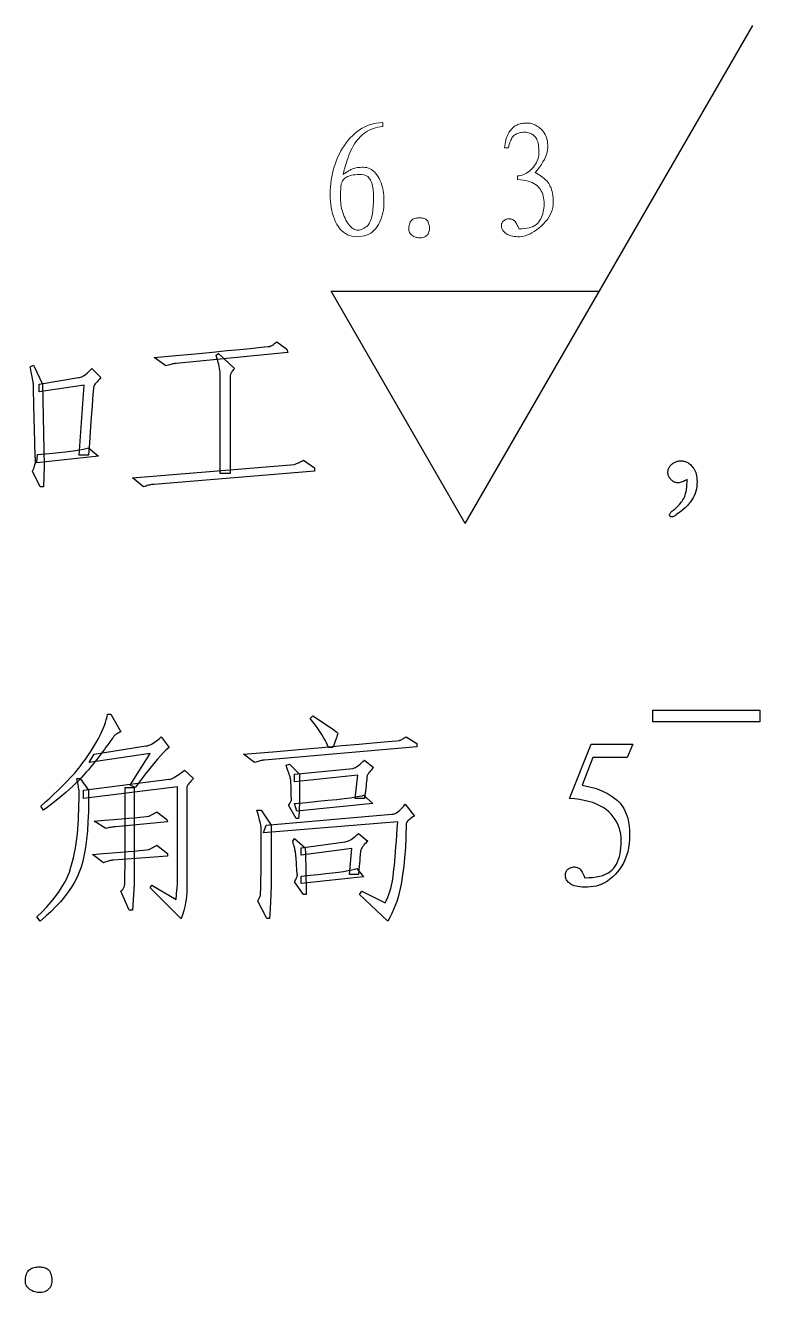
# Model space of a CAD drawing. Extents: x 0 to 420, y 0 to 297.
# Drawn here: x 281.68 to 297.16, y 119.91 to 146.61 of the extents above; entities that cross this region are included whole.
import ezdxf

# ---------------------------------------------------------------- set-up
doc = ezdxf.new("R2010")
doc.units = 0

msp = doc.modelspace()

# ---------------------------------------------------------------- linework, layer by layer
at = {"color": 6, "lineweight": 25, "ltscale": 0.303109}
msp.add_line((290.954, 136.114), (297.016, 146.614), dxfattribs=at)
at = {"color": 6, "lineweight": 25, "ltscale": 0.141451}
for p, q in [((290.954, 136.114), (288.125, 141.014)), ((288.125, 141.014), (293.783, 141.014))]:
    msp.add_line(p, q, dxfattribs=at)
at = {"color": 6, "lineweight": 5}
for points in [[(289.116, 143.424), (289.139, 143.383), (289.16, 143.34), (289.179, 143.294), (289.195, 143.246), (289.208, 143.195), (289.219, 143.142), (289.228, 143.086), (289.234, 143.028), (289.238, 142.968), (289.239, 142.905), (289.238, 142.842), (289.233, 142.781), (289.226, 142.722), (289.216, 142.665), (289.203, 142.611), (289.187, 142.559), (289.169, 142.508), (289.147, 142.461), (289.123, 142.415), (289.096, 142.372), (289.065, 142.331), (289.033, 142.295), (288.997, 142.263), (288.959, 142.236), (288.918, 142.213), (288.874, 142.193), (288.828, 142.179), (288.778, 142.168), (288.726, 142.162), (288.672, 142.16), (288.617, 142.162), (288.565, 142.17), (288.516, 142.183), (288.469, 142.201), (288.426, 142.225), (288.385, 142.253), (288.346, 142.287), (288.311, 142.326), (288.278, 142.37), (288.248, 142.419), (288.221, 142.472), (288.196, 142.528), (288.175, 142.586), (288.156, 142.646), (288.14, 142.708), (288.127, 142.773), (288.117, 142.84), (288.11, 142.909), (288.106, 142.981), (288.104, 143.055), (288.106, 143.13), (288.11, 143.204), (288.117, 143.278), (288.126, 143.35), (288.139, 143.423), (288.154, 143.494), (288.171, 143.565), (288.192, 143.635), (288.215, 143.704), (288.241, 143.773), (288.27, 143.84), (288.3, 143.905), (288.333, 143.967), (288.368, 144.027), (288.405, 144.084), (288.444, 144.139), (288.486, 144.191), (288.53, 144.241), (288.576, 144.288), (288.624, 144.333), (288.674, 144.375), (288.726, 144.413), (288.78, 144.446), (288.836, 144.476), (288.894, 144.501), (288.954, 144.522), (289.015, 144.539), (289.079, 144.552), (289.144, 144.561), (289.212, 144.566), (289.212, 144.484), (289.161, 144.477), (289.111, 144.468), (289.063, 144.456), (289.017, 144.441), (288.973, 144.424), (288.93, 144.404), (288.888, 144.382), (288.849, 144.357), (288.811, 144.329), (288.774, 144.299), (288.74, 144.267), (288.706, 144.232), (288.675, 144.195), (288.645, 144.156), (288.617, 144.115), (288.591, 144.071), (288.566, 144.026), (288.542, 143.978), (288.521, 143.928), (288.501, 143.875), (288.482, 143.823), (288.465, 143.774), (288.45, 143.727), (288.435, 143.683), (288.422, 143.641), (288.411, 143.602), (288.4, 143.566), (288.391, 143.532), (288.384, 143.501), (288.378, 143.472), (288.394, 143.483), (288.411, 143.494), (288.427, 143.504), (288.443, 143.515), (288.46, 143.525), (288.476, 143.535), (288.493, 143.545), (288.509, 143.555), (288.525, 143.565), (288.542, 143.575), (288.559, 143.584), (288.579, 143.592), (288.6, 143.599), (288.624, 143.605), (288.65, 143.611), (288.677, 143.615), (288.707, 143.618), (288.739, 143.621), (288.773, 143.622), (288.808, 143.622), (288.845, 143.62), (288.88, 143.615), (288.914, 143.605), (288.946, 143.591), (288.978, 143.573), (289.008, 143.551), (289.037, 143.525), (289.064, 143.496), (289.091, 143.462)], [(291.782, 144.033), (291.786, 144.076), (291.791, 144.117), (291.798, 144.156), (291.806, 144.193), (291.816, 144.229), (291.828, 144.263), (291.841, 144.295), (291.856, 144.326), (291.873, 144.354), (291.891, 144.381), (291.911, 144.406), (291.931, 144.429), (291.951, 144.45), (291.972, 144.469), (291.994, 144.486), (292.016, 144.5), (292.039, 144.513), (292.062, 144.523), (292.086, 144.532), (292.11, 144.538), (292.135, 144.543), (292.159, 144.548), (292.183, 144.551), (292.206, 144.553), (292.23, 144.554), (292.253, 144.554), (292.276, 144.553), (292.298, 144.552), (292.321, 144.549), (292.343, 144.545), (292.365, 144.54), (292.387, 144.533), (292.409, 144.524), (292.432, 144.513), (292.455, 144.499), (292.479, 144.484), (292.502, 144.466), (292.526, 144.447), (292.551, 144.425), (292.575, 144.402), (292.598, 144.376), (292.619, 144.348), (292.637, 144.317), (292.653, 144.285), (292.666, 144.25), (292.676, 144.212), (292.684, 144.173), (292.689, 144.131), (292.691, 144.086), (292.691, 144.039), (292.687, 143.991), (292.678, 143.942), (292.664, 143.892), (292.645, 143.84), (292.621, 143.788), (292.592, 143.735), (292.558, 143.681), (292.518, 143.626), (292.474, 143.57), (292.425, 143.513), (292.462, 143.494), (292.497, 143.473), (292.531, 143.452), (292.562, 143.43), (292.592, 143.407), (292.62, 143.383), (292.646, 143.359), (292.67, 143.334), (292.692, 143.308), (292.712, 143.281), (292.73, 143.252), (292.746, 143.221), (292.761, 143.187), (292.773, 143.151), (292.784, 143.111), (292.792, 143.07), (292.799, 143.026), (292.804, 142.979), (292.807, 142.929), (292.807, 142.877), (292.805, 142.824), (292.797, 142.772), (292.785, 142.721), (292.767, 142.671), (292.744, 142.621), (292.716, 142.572), (292.684, 142.524), (292.646, 142.477), (292.603, 142.431), (292.555, 142.385), (292.504, 142.342), (292.455, 142.304), (292.407, 142.27), (292.36, 142.241), (292.314, 142.216), (292.268, 142.196), (292.224, 142.18), (292.18, 142.169), (292.138, 142.162), (292.097, 142.16), (292.057, 142.16), (292.019, 142.163), (291.984, 142.166), (291.951, 142.172), (291.921, 142.178), (291.892, 142.187), (291.866, 142.196), (291.843, 142.208), (291.822, 142.221), (291.803, 142.235), (291.786, 142.25), (291.771, 142.265), (291.757, 142.279), (291.746, 142.294), (291.736, 142.308), (291.728, 142.323), (291.722, 142.337), (291.717, 142.351), (291.715, 142.365), (291.714, 142.378), (291.714, 142.392), (291.715, 142.405), (291.717, 142.417), (291.72, 142.429), (291.724, 142.44), (291.728, 142.451), (291.734, 142.461), (291.74, 142.47), (291.747, 142.479), (291.755, 142.488), (291.763, 142.496), (291.772, 142.503), (291.781, 142.509), (291.791, 142.515), (291.801, 142.52), (291.811, 142.525), (291.822, 142.528), (291.833, 142.531), (291.845, 142.534), (291.857, 142.536), (291.87, 142.537), (291.882, 142.537), (291.894, 142.536), (291.905, 142.534), (291.917, 142.532), (291.929, 142.529), (291.94, 142.525), (291.951, 142.52), (291.962, 142.515), (291.973, 142.508), (291.984, 142.5), (291.995, 142.49), (292.006, 142.477), (292.017, 142.462), (292.028, 142.445), (292.039, 142.425), (292.05, 142.403), (292.061, 142.379), (292.072, 142.353), (292.083, 142.324), (292.144, 142.325), (292.2, 142.33), (292.253, 142.337), (292.302, 142.348), (292.346, 142.361), (292.386, 142.378), (292.423, 142.397), (292.455, 142.42), (292.483, 142.445), (292.507, 142.474), (292.527, 142.505), (292.546, 142.537), (292.562, 142.571), (292.577, 142.606), (292.589, 142.643), (292.599, 142.682), (292.606, 142.721), (292.612, 142.763), (292.615, 142.806), (292.616, 142.85), (292.615, 142.894), (292.611, 142.937), (292.605, 142.977), (292.596, 143.016), (292.585, 143.053), (292.572, 143.089), (292.556, 143.122), (292.537, 143.154), (292.516, 143.184), (292.493, 143.212), (292.466, 143.238), (292.436, 143.262), (292.402, 143.283), (292.364, 143.302), (292.322, 143.318), (292.276, 143.332), (292.227, 143.343), (292.174, 143.352), (292.116, 143.359), (292.056, 143.363), (292.056, 143.445), (292.088, 143.446), (292.12, 143.451), (292.152, 143.458), (292.183, 143.469), (292.214, 143.482), (292.245, 143.499), (292.275, 143.518), (292.305, 143.541), (292.334, 143.567), (292.363, 143.595), (292.39, 143.626), (292.415, 143.657), (292.436, 143.69), (292.455, 143.724), (292.471, 143.759), (292.484, 143.795), (292.494, 143.832), (292.501, 143.871), (292.505, 143.91), (292.507, 143.951), (292.506, 143.991), (292.504, 144.029), (292.5, 144.064), (292.495, 144.098), (292.488, 144.13), (292.48, 144.16), (292.47, 144.187), (292.459, 144.213), (292.446, 144.237), (292.431, 144.258), (292.416, 144.278), (292.398, 144.295), (292.38, 144.311), (292.359, 144.324), (292.337, 144.335), (292.314, 144.344), (292.289, 144.352), (292.263, 144.357), (292.235, 144.36), (292.206, 144.361), (292.177, 144.36), (292.149, 144.358), (292.122, 144.355), (292.098, 144.35), (292.074, 144.344), (292.052, 144.336), (292.032, 144.327), (292.013, 144.317), (291.996, 144.305), (291.98, 144.292), (291.966, 144.277), (291.952, 144.26), (291.938, 144.24), (291.926, 144.218), (291.914, 144.193), (291.902, 144.166), (291.892, 144.136), (291.882, 144.104), (291.873, 144.07), (291.864, 144.033)], [(288.323, 142.966), (288.324, 142.923), (288.327, 142.88), (288.332, 142.837), (288.338, 142.795), (288.347, 142.753), (288.358, 142.711), (288.37, 142.67), (288.384, 142.629), (288.401, 142.589), (288.419, 142.549), (288.438, 142.511), (288.458, 142.476), (288.477, 142.444), (288.498, 142.416), (288.518, 142.39), (288.539, 142.368), (288.559, 142.349), (288.581, 142.333), (288.602, 142.32), (288.624, 142.31), (288.646, 142.303), (288.669, 142.3), (288.693, 142.299), (288.717, 142.301), (288.742, 142.307), (288.767, 142.315), (288.794, 142.326), (288.821, 142.341), (288.848, 142.358), (288.877, 142.378), (288.904, 142.404), (288.928, 142.437), (288.95, 142.478), (288.969, 142.527), (288.984, 142.583), (288.997, 142.647), (289.007, 142.719), (289.015, 142.798), (289.019, 142.885), (289.02, 142.98), (289.018, 143.073), (289.01, 143.157), (288.998, 143.231), (288.98, 143.295), (288.957, 143.349), (288.929, 143.393), (288.896, 143.428), (288.858, 143.452), (288.815, 143.467), (288.767, 143.472), (288.719, 143.471), (288.673, 143.469), (288.631, 143.466), (288.592, 143.461), (288.557, 143.455), (288.525, 143.447), (288.497, 143.439), (288.472, 143.428), (288.451, 143.417), (288.432, 143.404), (288.417, 143.39), (288.402, 143.376), (288.389, 143.362), (288.378, 143.348), (288.368, 143.334), (288.359, 143.319), (288.351, 143.305), (288.345, 143.29), (288.34, 143.275), (288.337, 143.26), (288.334, 143.244), (288.332, 143.224), (288.33, 143.202), (288.328, 143.177), (288.327, 143.149), (288.325, 143.118), (288.324, 143.085), (288.324, 143.048), (288.323, 143.009)], [(290.1, 142.16), (290.078, 142.15), (290.056, 142.142), (290.034, 142.137), (290.011, 142.134), (289.988, 142.134), (289.964, 142.136), (289.941, 142.14), (289.917, 142.146), (289.892, 142.155), (289.868, 142.166), (289.845, 142.18), (289.825, 142.194), (289.807, 142.211), (289.793, 142.229), (289.781, 142.248), (289.772, 142.27), (289.766, 142.293), (289.763, 142.317), (289.763, 142.344), (289.765, 142.372), (289.77, 142.399), (289.777, 142.424), (289.785, 142.447), (289.795, 142.468), (289.806, 142.486), (289.82, 142.502), (289.834, 142.516), (289.851, 142.527), (289.869, 142.536), (289.889, 142.542), (289.909, 142.547), (289.929, 142.551), (289.949, 142.554), (289.969, 142.556), (289.989, 142.556), (290.009, 142.556), (290.029, 142.554), (290.048, 142.551), (290.068, 142.547), (290.087, 142.542), (290.105, 142.536), (290.122, 142.527), (290.137, 142.515), (290.15, 142.501), (290.162, 142.484), (290.172, 142.465), (290.181, 142.444), (290.187, 142.42), (290.193, 142.394), (290.196, 142.365), (290.198, 142.336), (290.197, 142.308), (290.193, 142.283), (290.187, 142.26), (290.179, 142.238), (290.168, 142.219), (290.155, 142.201), (290.139, 142.185), (290.121, 142.171)]]:
    msp.add_lwpolyline(points, close=True, dxfattribs=at)
at = {"color": 7, "lineweight": 25}
for points in [[(284.398, 139.612), (284.853, 139.655), (285.26, 139.694), (285.621, 139.729), (285.935, 139.759), (286.202, 139.785), (286.422, 139.807), (286.595, 139.824), (286.721, 139.837), (286.8, 139.845), (286.833, 139.849), (286.842, 139.851), (286.853, 139.856), (286.864, 139.861), (286.878, 139.869), (286.892, 139.877), (286.907, 139.888), (286.924, 139.9), (286.942, 139.914), (286.961, 139.929), (286.982, 139.946), (287.193, 139.787), (287.21, 139.717), (284.855, 139.489), (284.84, 139.488), (284.824, 139.486), (284.806, 139.484), (284.787, 139.48), (284.767, 139.475), (284.745, 139.47), (284.722, 139.463), (284.697, 139.455), (284.671, 139.446), (284.644, 139.436)], [(285.787, 137.168), (285.787, 139.26), (285.783, 139.302), (285.777, 139.344), (285.771, 139.385), (285.764, 139.426), (285.756, 139.467), (285.747, 139.507), (285.736, 139.547), (285.725, 139.586), (285.712, 139.625), (285.699, 139.664), (285.751, 139.699), (286.085, 139.383), (286.069, 139.363), (286.054, 139.343), (286.041, 139.325), (286.029, 139.307), (286.02, 139.291), (286.012, 139.276), (286.005, 139.261), (286.001, 139.248), (285.998, 139.236), (285.998, 139.225), (285.998, 139.195), (285.998, 139.126), (285.998, 139.018), (285.998, 138.871), (285.998, 138.684), (285.998, 138.459), (285.998, 138.195), (285.998, 137.892), (285.998, 137.55), (285.998, 137.168)], [(282.06, 136.887), (281.99, 136.887), (281.832, 137.221), (281.845, 137.249), (281.857, 137.275), (281.867, 137.301), (281.875, 137.326), (281.882, 137.351), (281.887, 137.374), (281.891, 137.396), (281.893, 137.418), (281.894, 137.439), (281.893, 137.458), (281.891, 137.484), (281.889, 137.522), (281.887, 137.572), (281.885, 137.635), (281.882, 137.711), (281.879, 137.799), (281.876, 137.899), (281.873, 138.012), (281.87, 138.138), (281.867, 138.276), (281.863, 138.413), (281.86, 138.537), (281.858, 138.648), (281.855, 138.745), (281.854, 138.829), (281.852, 138.9), (281.851, 138.957), (281.85, 139.001), (281.849, 139.032), (281.849, 139.049), (281.848, 139.062), (281.846, 139.081), (281.843, 139.104), (281.838, 139.133), (281.832, 139.168), (281.824, 139.207), (281.815, 139.252), (281.804, 139.302), (281.792, 139.358), (281.779, 139.418), (281.849, 139.453), (282.042, 139.049), (282.078, 137.326)], [(281.972, 138.891), (281.972, 139.049), (282.798, 139.19), (282.82, 139.192), (282.843, 139.197), (282.868, 139.207), (282.894, 139.221), (282.921, 139.238), (282.95, 139.259), (282.98, 139.284), (283.012, 139.313), (283.045, 139.346), (283.08, 139.383), (283.273, 139.19), (283.243, 139.159), (283.216, 139.131), (283.192, 139.104), (283.172, 139.08), (283.154, 139.058), (283.14, 139.038), (283.129, 139.02), (283.121, 139.004), (283.116, 138.99), (283.115, 138.979), (283.114, 138.955), (283.111, 138.905), (283.105, 138.828), (283.098, 138.726), (283.088, 138.596), (283.077, 138.441), (283.063, 138.259), (283.047, 138.051), (283.029, 137.816), (283.009, 137.555), (282.816, 137.555), (282.921, 139.032)], [(281.937, 137.573), (282.103, 137.587), (282.256, 137.601), (282.395, 137.615), (282.522, 137.629), (282.636, 137.643), (282.736, 137.657), (282.824, 137.671), (282.899, 137.685), (282.961, 137.699), (283.009, 137.713), (283.22, 137.537), (281.919, 137.397)], [(287.773, 137.221), (284.398, 136.94), (284.38, 136.939), (284.361, 136.938), (284.34, 136.935), (284.319, 136.931), (284.297, 136.927), (284.273, 136.921), (284.249, 136.914), (284.224, 136.906), (284.197, 136.897), (284.169, 136.887), (283.941, 137.08), (287.351, 137.362), (287.366, 137.366), (287.381, 137.371), (287.398, 137.377), (287.416, 137.384), (287.435, 137.392), (287.454, 137.402), (287.475, 137.412), (287.497, 137.423), (287.52, 137.436), (287.544, 137.449), (287.773, 137.291)], [(295.63, 137.045), (295.603, 137.029), (295.577, 137.014), (295.552, 137.002), (295.528, 136.992), (295.505, 136.984), (295.484, 136.978), (295.464, 136.974), (295.445, 136.972), (295.427, 136.972), (295.411, 136.975), (295.395, 136.979), (295.38, 136.984), (295.366, 136.989), (295.352, 136.996), (295.338, 137.003), (295.325, 137.012), (295.313, 137.021), (295.301, 137.031), (295.29, 137.042), (295.279, 137.054), (295.269, 137.066), (295.26, 137.079), (295.252, 137.092), (295.245, 137.106), (295.239, 137.12), (295.234, 137.134), (295.231, 137.149), (295.228, 137.164), (295.227, 137.179), (295.226, 137.195), (295.227, 137.21), (295.228, 137.226), (295.231, 137.24), (295.234, 137.255), (295.239, 137.269), (295.245, 137.283), (295.252, 137.297), (295.26, 137.31), (295.269, 137.323), (295.279, 137.335), (295.29, 137.347), (295.301, 137.358), (295.313, 137.369), (295.325, 137.379), (295.338, 137.388), (295.352, 137.396), (295.366, 137.404), (295.38, 137.411), (295.395, 137.417), (295.411, 137.423), (295.427, 137.428), (295.443, 137.432), (295.46, 137.434), (295.477, 137.436), (295.494, 137.436), (295.512, 137.436), (295.53, 137.434), (295.548, 137.432), (295.567, 137.428), (295.586, 137.423), (295.606, 137.417), (295.625, 137.409), (295.644, 137.399), (295.662, 137.387), (295.681, 137.373), (295.699, 137.357), (295.717, 137.339), (295.735, 137.319), (295.753, 137.297), (295.771, 137.274), (295.787, 137.248), (295.802, 137.219), (295.813, 137.188), (295.823, 137.154), (295.83, 137.118), (295.835, 137.079), (295.838, 137.037), (295.839, 136.992), (295.837, 136.945), (295.833, 136.896), (295.825, 136.845), (295.814, 136.796), (295.799, 136.748), (295.78, 136.702), (295.758, 136.656), (295.731, 136.612), (295.701, 136.569), (295.667, 136.527), (295.628, 136.487), (295.586, 136.448), (295.544, 136.411), (295.505, 136.378), (295.47, 136.349), (295.437, 136.324), (295.408, 136.303), (295.383, 136.285), (295.361, 136.272), (295.342, 136.262), (295.326, 136.256), (295.314, 136.254), (295.304, 136.255), (295.295, 136.256), (295.287, 136.258), (295.28, 136.261), (295.274, 136.265), (295.27, 136.27), (295.266, 136.276), (295.263, 136.282), (295.262, 136.29), (295.261, 136.298), (295.262, 136.307), (295.265, 136.317), (295.27, 136.327), (295.277, 136.337), (295.285, 136.349), (295.296, 136.36), (295.309, 136.373), (295.323, 136.385), (295.34, 136.399), (295.358, 136.412), (295.377, 136.427), (295.396, 136.443), (295.415, 136.46), (295.434, 136.478), (295.452, 136.498), (295.471, 136.519), (295.489, 136.541), (295.507, 136.564), (295.525, 136.589), (295.542, 136.615), (295.559, 136.643), (295.574, 136.674), (295.587, 136.709), (295.599, 136.747), (295.608, 136.788), (295.616, 136.833), (295.622, 136.881), (295.627, 136.932), (295.629, 136.987)], [(282.06, 130.074), (282.007, 130.162), (282.103, 130.248), (282.193, 130.331), (282.278, 130.409), (282.357, 130.484), (282.431, 130.556), (282.5, 130.623), (282.563, 130.687), (282.62, 130.747), (282.673, 130.804), (282.719, 130.857), (282.763, 130.909), (282.807, 130.963), (282.85, 131.018), (282.894, 131.076), (282.937, 131.136), (282.98, 131.197), (283.023, 131.261), (283.065, 131.326), (283.108, 131.394), (283.15, 131.463), (283.191, 131.533), (283.228, 131.601), (283.262, 131.668), (283.293, 131.733), (283.321, 131.797), (283.346, 131.86), (283.368, 131.921), (283.386, 131.981), (283.401, 132.039), (283.414, 132.096), (283.484, 132.096), (283.695, 131.727), (283.671, 131.716), (283.649, 131.706), (283.629, 131.695), (283.61, 131.685), (283.594, 131.674), (283.579, 131.664), (283.566, 131.653), (283.554, 131.642), (283.545, 131.632), (283.537, 131.621), (283.528, 131.609), (283.516, 131.592), (283.501, 131.571), (283.483, 131.545), (283.462, 131.516), (283.437, 131.482), (283.41, 131.444), (283.379, 131.402), (283.345, 131.356), (283.308, 131.305), (283.269, 131.252), (283.228, 131.199), (283.187, 131.145), (283.144, 131.091), (283.099, 131.037), (283.054, 130.982), (283.007, 130.927), (282.959, 130.872), (282.91, 130.816), (282.86, 130.76), (282.806, 130.703), (282.746, 130.643), (282.681, 130.58), (282.61, 130.515), (282.532, 130.448), (282.45, 130.378), (282.361, 130.306), (282.266, 130.231), (282.166, 130.154)], [(288.072, 131.393), (288.052, 131.443), (288.028, 131.496), (288, 131.552), (287.968, 131.609), (287.931, 131.67), (287.89, 131.732), (287.845, 131.798), (287.796, 131.865), (287.743, 131.935), (287.685, 132.008), (287.738, 132.061), (287.838, 131.997), (287.928, 131.939), (288.007, 131.887), (288.075, 131.841), (288.133, 131.802), (288.181, 131.768), (288.218, 131.74), (288.244, 131.718), (288.26, 131.702), (288.265, 131.692), (288.264, 131.682), (288.261, 131.668), (288.256, 131.65), (288.248, 131.627), (288.239, 131.599), (288.227, 131.567), (288.213, 131.53), (288.198, 131.489), (288.18, 131.443), (288.16, 131.393)], [(294.91, 132.184), (297.16, 132.184), (297.16, 131.938), (294.91, 131.938)], [(283.888, 130.602), (284.31, 131.27), (283.027, 131.076), (283.132, 131.252), (284.222, 131.428), (284.251, 131.433), (284.28, 131.441), (284.31, 131.453), (284.34, 131.467), (284.372, 131.485), (284.404, 131.506), (284.436, 131.53), (284.47, 131.557), (284.504, 131.588), (284.539, 131.621), (284.714, 131.393), (284.682, 131.372), (284.641, 131.337), (284.59, 131.287), (284.532, 131.224), (284.464, 131.147), (284.387, 131.055), (284.302, 130.95), (284.208, 130.83), (284.105, 130.697), (283.994, 130.549)], [(289.935, 131.41), (286.718, 131.129), (286.703, 131.129), (286.687, 131.127), (286.67, 131.124), (286.651, 131.121), (286.63, 131.116), (286.609, 131.11), (286.585, 131.103), (286.561, 131.095), (286.535, 131.086), (286.507, 131.076), (286.279, 131.252), (286.894, 131.306), (287.445, 131.354), (287.932, 131.396), (288.356, 131.434), (288.716, 131.465), (289.012, 131.492), (289.244, 131.512), (289.412, 131.528), (289.516, 131.538), (289.557, 131.542), (289.567, 131.545), (289.577, 131.548), (289.589, 131.553), (289.602, 131.559), (289.616, 131.566), (289.632, 131.575), (289.649, 131.585), (289.667, 131.596), (289.686, 131.608), (289.707, 131.621), (289.935, 131.481)], [(294.242, 129.424), (294.239, 129.497), (294.231, 129.567), (294.218, 129.635), (294.2, 129.7), (294.176, 129.762), (294.147, 129.823), (294.112, 129.881), (294.073, 129.936), (294.028, 129.989), (293.978, 130.039), (293.922, 130.086), (293.861, 130.129), (293.793, 130.168), (293.719, 130.202), (293.64, 130.233), (293.554, 130.259), (293.462, 130.281), (293.365, 130.298), (293.261, 130.311), (293.152, 130.321), (293.609, 131.463), (294.488, 131.463), (294.365, 131.182), (293.644, 131.182), (293.416, 130.602), (293.512, 130.583), (293.603, 130.561), (293.689, 130.536), (293.771, 130.508), (293.848, 130.477), (293.921, 130.443), (293.988, 130.406), (294.051, 130.366), (294.109, 130.323), (294.163, 130.277), (294.211, 130.227), (294.254, 130.172), (294.293, 130.112), (294.326, 130.047), (294.354, 129.978), (294.377, 129.903), (294.395, 129.824), (294.407, 129.739), (294.415, 129.65), (294.417, 129.556), (294.415, 129.461), (294.407, 129.37), (294.395, 129.283), (294.377, 129.199), (294.354, 129.119), (294.326, 129.042), (294.293, 128.97), (294.254, 128.901), (294.211, 128.835), (294.163, 128.774), (294.111, 128.717), (294.058, 128.665), (294.004, 128.62), (293.949, 128.58), (293.892, 128.545), (293.835, 128.516), (293.776, 128.493), (293.715, 128.476), (293.654, 128.464), (293.591, 128.457), (293.53, 128.455), (293.473, 128.454), (293.42, 128.455), (293.372, 128.459), (293.328, 128.464), (293.288, 128.471), (293.252, 128.48), (293.22, 128.491), (293.193, 128.504), (293.169, 128.519), (293.149, 128.535), (293.131, 128.552), (293.116, 128.569), (293.102, 128.586), (293.09, 128.605), (293.081, 128.623), (293.073, 128.642), (293.068, 128.662), (293.065, 128.683), (293.064, 128.703), (293.065, 128.724), (293.067, 128.743), (293.072, 128.761), (293.078, 128.778), (293.086, 128.793), (293.096, 128.808), (293.107, 128.821), (293.12, 128.833), (293.135, 128.843), (293.152, 128.853), (293.169, 128.861), (293.187, 128.867), (293.205, 128.872), (293.222, 128.875), (293.24, 128.877), (293.257, 128.877), (293.275, 128.876), (293.292, 128.872), (293.31, 128.868), (293.328, 128.862), (293.345, 128.853), (293.361, 128.842), (293.377, 128.828), (293.392, 128.811), (293.407, 128.791), (293.42, 128.769), (293.433, 128.743), (293.446, 128.715), (293.457, 128.684), (293.468, 128.651), (293.557, 128.653), (293.639, 128.659), (293.716, 128.669), (293.786, 128.683), (293.851, 128.701), (293.909, 128.723), (293.962, 128.75), (294.008, 128.78), (294.049, 128.814), (294.083, 128.853), (294.114, 128.895), (294.14, 128.94), (294.164, 128.989), (294.185, 129.041), (294.202, 129.097), (294.216, 129.156), (294.227, 129.218), (294.235, 129.283), (294.24, 129.352)], [(284.855, 128.194), (284.858, 128.229), (284.862, 128.263), (284.866, 128.298), (284.869, 128.331), (284.873, 128.365), (284.876, 128.398), (284.88, 128.431), (284.883, 128.464), (284.887, 128.496), (284.89, 128.528), (284.89, 130.567), (282.904, 130.321), (282.904, 130.496), (284.714, 130.725), (284.737, 130.73), (284.761, 130.738), (284.787, 130.75), (284.816, 130.764), (284.846, 130.782), (284.879, 130.803), (284.914, 130.827), (284.951, 130.854), (284.99, 130.885), (285.031, 130.918), (285.224, 130.742), (285.197, 130.715), (285.173, 130.69), (285.152, 130.667), (285.134, 130.645), (285.119, 130.626), (285.106, 130.609), (285.096, 130.593), (285.089, 130.579), (285.085, 130.568), (285.083, 130.558), (285.083, 130.528), (285.083, 130.455), (285.083, 130.339), (285.083, 130.181), (285.083, 129.98), (285.083, 129.736), (285.083, 129.45), (285.083, 129.121), (285.083, 128.749), (285.083, 128.334), (285.076, 128.262), (285.067, 128.194), (285.058, 128.13), (285.047, 128.07), (285.035, 128.013), (285.022, 127.961), (285.008, 127.912), (284.993, 127.867), (284.978, 127.826), (284.96, 127.789), (284.31, 128.44), (284.345, 128.492)], [(287.228, 130.18), (287.241, 130.197), (287.253, 130.214), (287.263, 130.23), (287.272, 130.245), (287.279, 130.259), (287.284, 130.273), (287.288, 130.286), (287.29, 130.298), (287.291, 130.31), (287.29, 130.321), (287.288, 130.332), (287.286, 130.346), (287.285, 130.361), (287.284, 130.378), (287.283, 130.397), (287.282, 130.419), (287.282, 130.442), (287.281, 130.467), (287.281, 130.494), (287.281, 130.523), (287.281, 130.552), (287.28, 130.579), (287.28, 130.604), (287.279, 130.627), (287.279, 130.648), (287.278, 130.667), (287.276, 130.685), (287.275, 130.7), (287.274, 130.713), (287.272, 130.725), (287.269, 130.737), (287.265, 130.754), (287.26, 130.774), (287.252, 130.798), (287.243, 130.826), (287.233, 130.858), (287.221, 130.893), (287.207, 130.933), (287.192, 130.976), (287.175, 131.024), (287.246, 131.041), (287.457, 130.83), (287.46, 130.71), (287.461, 130.596), (287.462, 130.488), (287.462, 130.386), (287.461, 130.29), (287.459, 130.2), (287.455, 130.115), (287.451, 130.037), (287.445, 129.965), (287.439, 129.899), (287.386, 129.899)], [(287.351, 130.83), (288.582, 130.953), (288.6, 130.958), (288.62, 130.966), (288.641, 130.977), (288.663, 130.99), (288.687, 131.006), (288.712, 131.025), (288.739, 131.047), (288.767, 131.072), (288.797, 131.099), (288.828, 131.129), (289.021, 130.971), (288.994, 130.944), (288.97, 130.918), (288.949, 130.895), (288.931, 130.873), (288.916, 130.852), (288.903, 130.834), (288.893, 130.817), (288.886, 130.802), (288.882, 130.789), (288.88, 130.778), (288.88, 130.764), (288.878, 130.742), (288.876, 130.714), (288.872, 130.679), (288.867, 130.637), (288.861, 130.588), (288.855, 130.532), (288.847, 130.468), (288.838, 130.398), (288.828, 130.321), (288.634, 130.321), (288.687, 130.813), (287.351, 130.672)], [(282.64, 128.87), (282.667, 128.971), (282.691, 129.071), (282.713, 129.172), (282.733, 129.273), (282.75, 129.374), (282.765, 129.475), (282.777, 129.576), (282.786, 129.678), (282.794, 129.779), (282.798, 129.881), (282.802, 129.979), (282.805, 130.067), (282.807, 130.146), (282.81, 130.216), (282.812, 130.277), (282.813, 130.328), (282.814, 130.371), (282.815, 130.404), (282.816, 130.429), (282.816, 130.444), (282.815, 130.456), (282.814, 130.472), (282.811, 130.493), (282.807, 130.517), (282.803, 130.545), (282.797, 130.577), (282.79, 130.612), (282.782, 130.652), (282.773, 130.695), (282.763, 130.742), (282.833, 130.742), (283.009, 130.496), (283.01, 130.261), (283.007, 130.039), (282.999, 129.831), (282.987, 129.637), (282.97, 129.457), (282.948, 129.291), (282.922, 129.139), (282.891, 129), (282.856, 128.876), (282.816, 128.765), (282.77, 128.661), (282.715, 128.558), (282.653, 128.455), (282.582, 128.351), (282.504, 128.249), (282.417, 128.146), (282.323, 128.043), (282.22, 127.941), (282.109, 127.839), (281.99, 127.737), (281.919, 127.824), (282.031, 127.933), (282.134, 128.041), (282.228, 128.147), (282.313, 128.253), (282.39, 128.358), (282.457, 128.463), (282.516, 128.566), (282.566, 128.668), (282.608, 128.77)], [(283.695, 128.369), (283.708, 128.38), (283.72, 128.392), (283.731, 128.404), (283.741, 128.417), (283.75, 128.431), (283.757, 128.445), (283.763, 128.46), (283.768, 128.476), (283.772, 128.493), (283.774, 128.51), (283.776, 128.546), (283.777, 128.62), (283.778, 128.73), (283.78, 128.878), (283.781, 129.064), (283.781, 129.286), (283.782, 129.546), (283.782, 129.843), (283.783, 130.178), (283.783, 130.549), (283.976, 130.549), (283.976, 128.51), (283.941, 127.965), (283.871, 127.965)], [(287.404, 130.057), (287.351, 130.215), (287.612, 130.239), (287.848, 130.262), (288.058, 130.283), (288.243, 130.302), (288.401, 130.321), (288.534, 130.337), (288.642, 130.353), (288.724, 130.367), (288.78, 130.38), (288.81, 130.391), (289.003, 130.215)], [(286.648, 128.985), (286.648, 129.115), (286.648, 129.233), (286.648, 129.338), (286.648, 129.43), (286.648, 129.51), (286.648, 129.576), (286.648, 129.63), (286.648, 129.671), (286.648, 129.699), (286.648, 129.714), (286.647, 129.726), (286.644, 129.743), (286.64, 129.765), (286.634, 129.793), (286.626, 129.826), (286.616, 129.865), (286.605, 129.909), (286.592, 129.959), (286.577, 130.014), (286.56, 130.074), (286.648, 130.074), (286.859, 129.758), (286.862, 129.46), (286.863, 129.184), (286.863, 128.931), (286.862, 128.701), (286.859, 128.492), (286.855, 128.307), (286.849, 128.144), (286.842, 128.003), (286.834, 127.885), (286.824, 127.789), (286.771, 127.789), (286.578, 128.158), (286.585, 128.172), (286.591, 128.185), (286.597, 128.197), (286.603, 128.209), (286.608, 128.22), (286.613, 128.23), (286.618, 128.24), (286.623, 128.248), (286.627, 128.257), (286.63, 128.264), (286.634, 128.277), (286.637, 128.304), (286.639, 128.344), (286.642, 128.396), (286.644, 128.462), (286.645, 128.54), (286.646, 128.632), (286.647, 128.736), (286.648, 128.854)], [(289.443, 128.756), (289.45, 128.83), (289.458, 128.912), (289.466, 129), (289.474, 129.096), (289.482, 129.2), (289.491, 129.311), (289.501, 129.429), (289.51, 129.555), (289.52, 129.688), (289.531, 129.828), (286.701, 129.6), (286.753, 129.758), (289.408, 129.987), (289.43, 129.989), (289.453, 129.995), (289.477, 130.006), (289.503, 130.02), (289.531, 130.039), (289.56, 130.063), (289.59, 130.09), (289.621, 130.122), (289.655, 130.157), (289.689, 130.198), (289.882, 129.951), (289.849, 129.931), (289.819, 129.911), (289.793, 129.892), (289.77, 129.874), (289.75, 129.857), (289.735, 129.841), (289.722, 129.825), (289.714, 129.811), (289.708, 129.797), (289.707, 129.784), (289.706, 129.77), (289.706, 129.75), (289.706, 129.725), (289.705, 129.696), (289.704, 129.661), (289.703, 129.622), (289.702, 129.578), (289.701, 129.529), (289.699, 129.474), (289.698, 129.415), (289.695, 129.352), (289.692, 129.285), (289.687, 129.214), (289.681, 129.14), (289.674, 129.062), (289.665, 128.98), (289.655, 128.894), (289.644, 128.805), (289.632, 128.712), (289.619, 128.616), (289.603, 128.518), (289.584, 128.423), (289.562, 128.33), (289.537, 128.239), (289.509, 128.15), (289.477, 128.063), (289.443, 127.978), (289.405, 127.896), (289.364, 127.815), (289.32, 127.737), (288.722, 128.299), (288.775, 128.369), (289.267, 128.123), (289.294, 128.18), (289.319, 128.239), (289.342, 128.298), (289.363, 128.36), (289.381, 128.422), (289.398, 128.486), (289.412, 128.552), (289.425, 128.618), (289.435, 128.687)], [(283.132, 129.846), (283.346, 129.863), (283.539, 129.878), (283.709, 129.892), (283.858, 129.905), (283.985, 129.916), (284.09, 129.926), (284.173, 129.935), (284.235, 129.942), (284.275, 129.947), (284.292, 129.951), (284.3, 129.955), (284.31, 129.961), (284.321, 129.967), (284.335, 129.974), (284.35, 129.982), (284.366, 129.992), (284.385, 130.002), (284.405, 130.013), (284.427, 130.026), (284.451, 130.039), (284.662, 129.881), (284.679, 129.828), (283.589, 129.723), (283.575, 129.723), (283.558, 129.722), (283.541, 129.72), (283.522, 129.717), (283.501, 129.714), (283.48, 129.71), (283.456, 129.706), (283.432, 129.7), (283.406, 129.694), (283.378, 129.688)], [(287.492, 129.283), (288.423, 129.407), (288.445, 129.411), (288.468, 129.419), (288.493, 129.43), (288.519, 129.443), (288.546, 129.459), (288.575, 129.478), (288.605, 129.5), (288.637, 129.525), (288.67, 129.552), (288.705, 129.582), (288.898, 129.424), (288.871, 129.397), (288.847, 129.371), (288.825, 129.348), (288.807, 129.326), (288.79, 129.305), (288.777, 129.287), (288.766, 129.27), (288.757, 129.255), (288.752, 129.242), (288.749, 129.231), (288.747, 129.216), (288.744, 129.193), (288.741, 129.163), (288.737, 129.124), (288.733, 129.077), (288.728, 129.022), (288.723, 128.959), (288.718, 128.888), (288.711, 128.808), (288.705, 128.721), (288.511, 128.721), (288.564, 129.266), (287.492, 129.125)], [(283.097, 129.143), (283.318, 129.16), (283.516, 129.175), (283.692, 129.189), (283.845, 129.202), (283.976, 129.213), (284.084, 129.223), (284.17, 129.231), (284.233, 129.238), (284.274, 129.244), (284.292, 129.248), (284.3, 129.252), (284.31, 129.257), (284.321, 129.264), (284.335, 129.271), (284.35, 129.279), (284.366, 129.288), (284.385, 129.299), (284.405, 129.31), (284.427, 129.323), (284.451, 129.336), (284.679, 129.16), (284.679, 129.108), (283.537, 129.02), (283.522, 129.019), (283.506, 129.018), (283.488, 129.015), (283.469, 129.011), (283.449, 129.007), (283.427, 129.001), (283.404, 128.994), (283.379, 128.986), (283.353, 128.977), (283.326, 128.967)], [(287.58, 129.283), (287.583, 129.157), (287.586, 129.036), (287.589, 128.922), (287.591, 128.814), (287.593, 128.712), (287.594, 128.617), (287.596, 128.528), (287.596, 128.445), (287.597, 128.369), (287.597, 128.299), (287.544, 128.299), (287.351, 128.563), (287.364, 128.586), (287.376, 128.608), (287.386, 128.628), (287.395, 128.646), (287.402, 128.662), (287.407, 128.676), (287.411, 128.688), (287.413, 128.698), (287.414, 128.706), (287.413, 128.712), (287.411, 128.719), (287.409, 128.729), (287.407, 128.742), (287.406, 128.759), (287.404, 128.778), (287.402, 128.801), (287.4, 128.827), (287.399, 128.856), (287.397, 128.888), (287.395, 128.923), (287.393, 128.959), (287.392, 128.992), (287.39, 129.023), (287.388, 129.051), (287.386, 129.077), (287.384, 129.1), (287.383, 129.121), (287.381, 129.14), (287.379, 129.156), (287.377, 129.169), (287.375, 129.183), (287.372, 129.199), (287.368, 129.218), (287.363, 129.24), (287.358, 129.264), (287.351, 129.291), (287.344, 129.32), (287.335, 129.352), (287.326, 129.387), (287.316, 129.424), (287.351, 129.477)], [(287.492, 128.686), (287.681, 128.703), (287.854, 128.72), (288.011, 128.737), (288.153, 128.753), (288.278, 128.769), (288.388, 128.785), (288.482, 128.8), (288.56, 128.815), (288.623, 128.83), (288.669, 128.844), (288.81, 128.668), (287.492, 128.528)], [(282.113, 119.94), (282.085, 119.927), (282.056, 119.918), (282.027, 119.911), (281.997, 119.907), (281.968, 119.907), (281.938, 119.909), (281.907, 119.915), (281.877, 119.923), (281.845, 119.934), (281.814, 119.949), (281.784, 119.965), (281.758, 119.984), (281.736, 120.005), (281.717, 120.029), (281.702, 120.054), (281.691, 120.081), (281.683, 120.111), (281.679, 120.143), (281.679, 120.176), (281.682, 120.212), (281.688, 120.248), (281.697, 120.28), (281.707, 120.309), (281.72, 120.336), (281.735, 120.359), (281.752, 120.38), (281.771, 120.397), (281.792, 120.412), (281.815, 120.423), (281.84, 120.432), (281.867, 120.438), (281.893, 120.443), (281.919, 120.447), (281.944, 120.449), (281.97, 120.449), (281.995, 120.449), (282.021, 120.447), (282.046, 120.443), (282.071, 120.438), (282.095, 120.432), (282.119, 120.423), (282.14, 120.412), (282.16, 120.397), (282.177, 120.378), (282.192, 120.357), (282.205, 120.333), (282.216, 120.305), (282.225, 120.274), (282.231, 120.24), (282.236, 120.203), (282.238, 120.166), (282.237, 120.131), (282.232, 120.098), (282.225, 120.068), (282.214, 120.041), (282.2, 120.016), (282.183, 119.993), (282.163, 119.973), (282.139, 119.955)]]:
    msp.add_lwpolyline(points, close=True, dxfattribs=at)

doc.saveas('drawing.dxf')
